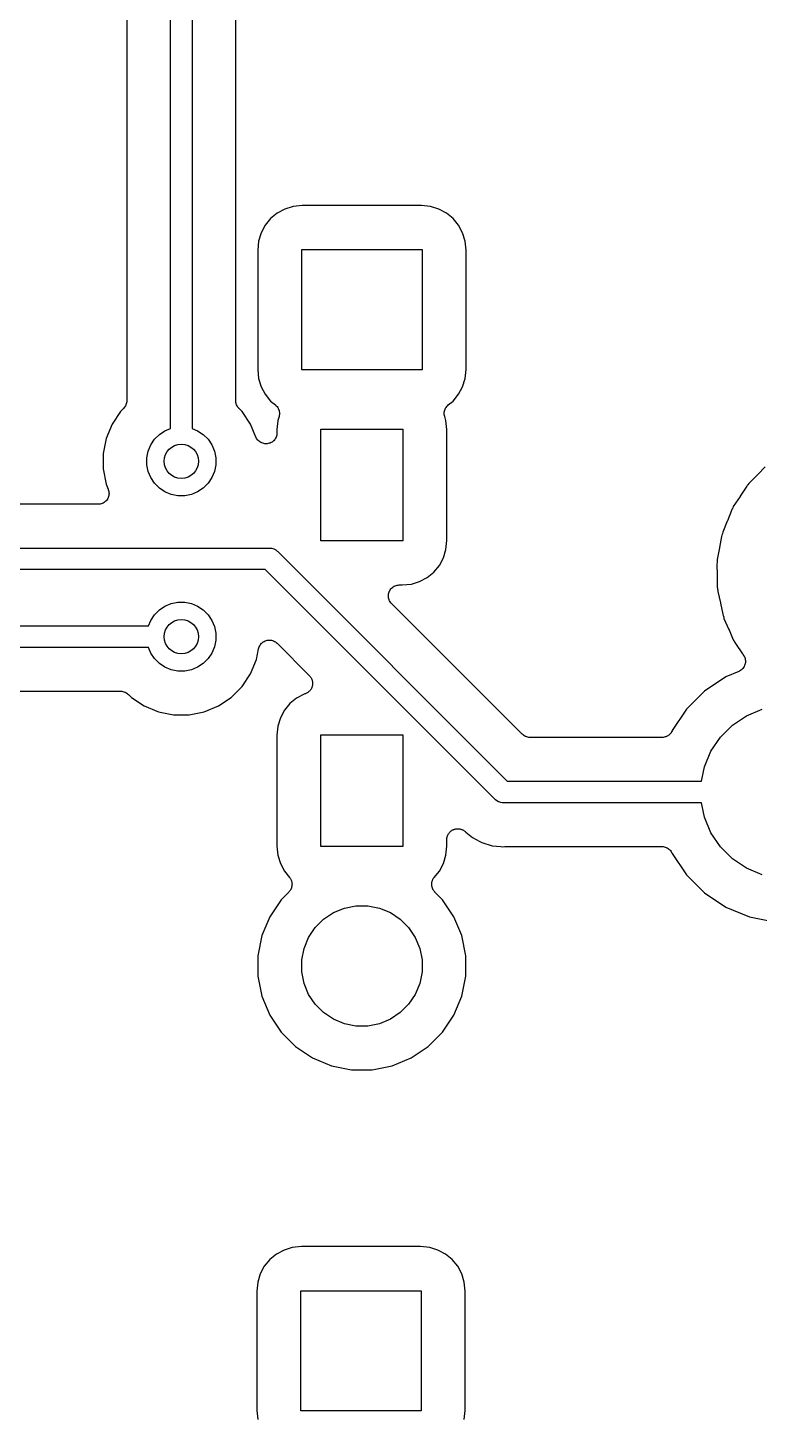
# Model space of a CAD drawing. Extents: x 1.13 to 10.46, y -5.5 to -3.29.
# Drawn here: x 9.43 to 9.764, y -5.053 to -4.419 of the extents above; entities that cross this region are included whole.
import ezdxf

# ---------------------------------------------------------------- set-up
doc = ezdxf.new("R2010")
doc.units = 0
doc.header["$MEASUREMENT"] = 0
doc.layers.add('BLACK', color=7, linetype='CONTINUOUS')

msp = doc.modelspace()

# ---------------------------------------------------------------- linework, layer by layer
at = {"layer": 'BLACK', "linetype": 'CONTINUOUS'}
for p, q in [((9.47521, -4.04338), (9.47521, -4.58921)), ((9.49521, -4.60191), (9.49521, -4.04215)), ((9.50505, -4.04395), (9.50505, -4.60191)), ((9.52505, -4.58921), (9.52505, -4.05431)), ((9.54401, -4.50343), (9.54097, -4.50593)), ((9.54749, -4.50157), (9.54401, -4.50343)), ((9.55126, -4.50043), (9.54749, -4.50157)), ((9.55542, -4.50002), (9.55126, -4.50043)), ((9.60993, -4.50002), (9.55542, -4.50002)), ((9.6141, -4.50043), (9.60993, -4.50002)), ((9.61787, -4.50157), (9.6141, -4.50043)), ((9.62134, -4.50343), (9.61787, -4.50157)), ((9.62439, -4.50593), (9.62134, -4.50343)), ((9.53847, -4.50897), (9.53661, -4.51245)), ((9.54097, -4.50593), (9.53847, -4.50897)), ((9.62689, -4.50897), (9.62439, -4.50593)), ((9.62874, -4.51245), (9.62689, -4.50897)), ((9.53547, -4.51622), (9.53506, -4.52038)), ((9.53661, -4.51245), (9.53547, -4.51622)), ((9.62989, -4.51622), (9.62874, -4.51245)), ((9.6303, -4.52038), (9.62989, -4.51622)), ((9.53506, -4.52038), (9.53506, -4.57489)), ((9.55518, -4.57514), (9.55518, -4.52014)), ((9.55518, -4.52014), (9.61018, -4.52014)), ((9.61018, -4.52014), (9.61018, -4.57514)), ((9.6303, -4.57489), (9.6303, -4.52038)), ((9.53506, -4.57489), (9.53547, -4.57906)), ((9.53547, -4.57906), (9.53661, -4.58283)), ((9.61018, -4.57514), (9.55518, -4.57514)), ((9.62874, -4.58283), (9.62989, -4.57906)), ((9.62989, -4.57906), (9.6303, -4.57489)), ((9.53661, -4.58283), (9.53847, -4.5863)), ((9.53847, -4.5863), (9.54097, -4.58935)), ((9.62439, -4.58935), (9.62689, -4.5863)), ((9.62689, -4.5863), (9.62874, -4.58283)), ((9.47374, -4.59274), (9.47236, -4.59413)), ((9.47403, -4.59239), (9.47374, -4.59274)), ((9.47433, -4.59203), (9.47403, -4.59239)), ((9.47434, -4.59201), (9.47433, -4.59203)), ((9.47436, -4.59199), (9.47434, -4.59201)), ((9.47458, -4.59158), (9.47436, -4.59199)), ((9.4748, -4.59118), (9.47458, -4.59158)), ((9.47481, -4.59115), (9.4748, -4.59118)), ((9.47482, -4.59113), (9.47481, -4.59115)), ((9.47496, -4.59069), (9.47482, -4.59113)), ((9.4751, -4.59025), (9.47496, -4.59069)), ((9.47511, -4.5902), (9.4751, -4.59022)), ((9.4751, -4.59022), (9.4751, -4.59025)), ((9.47515, -4.58974), (9.47511, -4.5902)), ((9.47521, -4.58928), (9.47515, -4.58974)), ((9.47521, -4.58921), (9.47521, -4.58922)), ((9.47521, -4.58922), (9.47521, -4.58923)), ((9.47521, -4.58923), (9.47521, -4.58923)), ((9.47521, -4.58923), (9.47521, -4.58928)), ((9.52509, -4.58967), (9.52505, -4.58921)), ((9.52513, -4.59013), (9.52509, -4.58967)), ((9.52514, -4.59015), (9.52513, -4.59013)), ((9.52514, -4.59018), (9.52514, -4.59015)), ((9.52528, -4.59062), (9.52514, -4.59018)), ((9.52541, -4.59107), (9.52528, -4.59062)), ((9.52542, -4.59109), (9.52541, -4.59107)), ((9.52543, -4.59111), (9.52542, -4.59109)), ((9.52564, -4.59152), (9.52543, -4.59111)), ((9.52586, -4.59193), (9.52564, -4.59152)), ((9.52587, -4.59195), (9.52586, -4.59193)), ((9.52588, -4.59198), (9.52587, -4.59195)), ((9.52618, -4.59233), (9.52588, -4.59198)), ((9.52646, -4.59269), (9.52618, -4.59233)), ((9.5265, -4.59273), (9.52646, -4.59269)), ((9.52651, -4.59274), (9.5265, -4.59273)), ((9.5265, -4.59273), (9.5265, -4.59273)), ((9.5265, -4.59273), (9.5265, -4.59273)), ((9.52789, -4.59413), (9.52651, -4.59274)), ((9.54097, -4.58935), (9.54319, -4.59117)), ((9.54319, -4.59117), (9.54321, -4.59119)), ((9.54321, -4.59119), (9.54321, -4.59119)), ((9.54321, -4.59119), (9.54321, -4.59119)), ((9.54321, -4.59119), (9.54324, -4.59121)), ((9.54324, -4.59121), (9.54357, -4.59155)), ((9.54357, -4.59155), (9.54389, -4.59188)), ((9.54389, -4.59188), (9.54391, -4.5919)), ((9.54391, -4.5919), (9.54392, -4.59191)), ((9.54392, -4.59191), (9.54418, -4.59231)), ((9.54418, -4.59231), (9.54443, -4.59269)), ((9.54443, -4.59269), (9.54444, -4.59271)), ((9.54444, -4.59271), (9.54445, -4.59273)), ((9.54445, -4.59273), (9.54463, -4.59316)), ((9.62075, -4.5931), (9.62093, -4.59267)), ((9.62093, -4.59267), (9.62095, -4.59265)), ((9.62095, -4.59265), (9.62096, -4.59263)), ((9.62096, -4.59263), (9.62122, -4.59225)), ((9.62122, -4.59225), (9.62148, -4.59186)), ((9.62148, -4.59186), (9.62149, -4.59184)), ((9.62149, -4.59184), (9.62151, -4.59183)), ((9.62151, -4.59183), (9.62184, -4.5915)), ((9.62184, -4.5915), (9.62217, -4.59117)), ((9.62217, -4.59117), (9.62439, -4.58935)), ((9.47236, -4.59413), (9.46845, -4.59998)), ((9.53181, -4.59998), (9.52789, -4.59413)), ((9.54427, -4.59824), (9.54386, -4.60241)), ((9.5448, -4.59649), (9.54427, -4.59824)), ((9.54463, -4.59316), (9.5448, -4.5936)), ((9.5448, -4.5936), (9.54481, -4.59362)), ((9.54489, -4.59603), (9.5448, -4.59649)), ((9.54481, -4.59362), (9.54482, -4.59364)), ((9.54482, -4.59364), (9.5449, -4.59409)), ((9.54499, -4.59557), (9.54489, -4.59603)), ((9.5449, -4.59409), (9.54499, -4.59455)), ((9.54499, -4.59455), (9.54499, -4.59458)), ((9.54499, -4.59458), (9.545, -4.5946)), ((9.545, -4.5946), (9.54499, -4.59506)), ((9.54499, -4.59506), (9.54499, -4.59553)), ((9.54499, -4.59553), (9.54499, -4.59555)), ((9.54499, -4.59555), (9.54499, -4.59557)), ((9.62036, -4.59499), (9.62037, -4.59453)), ((9.62036, -4.59546), (9.62036, -4.59499)), ((9.62036, -4.59548), (9.62036, -4.59546)), ((9.62036, -4.5955), (9.62036, -4.59548)), ((9.62045, -4.59596), (9.62036, -4.5955)), ((9.62037, -4.59448), (9.62047, -4.59403)), ((9.62037, -4.59451), (9.62037, -4.59448)), ((9.62037, -4.59453), (9.62037, -4.59451)), ((9.62054, -4.59642), (9.62045, -4.59596)), ((9.62047, -4.59403), (9.62056, -4.59357)), ((9.62055, -4.59646), (9.62054, -4.59642)), ((9.62056, -4.59649), (9.62055, -4.59646)), ((9.62055, -4.59646), (9.62055, -4.59646)), ((9.62055, -4.59646), (9.62055, -4.59646)), ((9.62056, -4.59357), (9.62057, -4.59355)), ((9.62109, -4.59824), (9.62056, -4.59649)), ((9.62057, -4.59353), (9.62075, -4.5931)), ((9.62057, -4.59355), (9.62057, -4.59353)), ((9.6215, -4.60241), (9.62109, -4.59824)), ((9.46845, -4.59998), (9.46575, -4.60649)), ((9.4879, -4.60687), (9.49009, -4.60468)), ((9.49009, -4.60468), (9.49267, -4.60296)), ((9.49267, -4.60296), (9.49521, -4.60191)), ((9.50505, -4.60191), (9.50759, -4.60296)), ((9.50759, -4.60296), (9.51017, -4.60468)), ((9.51017, -4.60468), (9.51236, -4.60687)), ((9.53424, -4.60584), (9.53181, -4.59998)), ((9.5436, -4.60545), (9.54345, -4.60589)), ((9.54375, -4.60497), (9.5436, -4.60545)), ((9.5438, -4.6045), (9.54375, -4.60496)), ((9.54375, -4.60496), (9.54375, -4.60497)), ((9.54375, -4.60497), (9.54375, -4.60497)), ((9.54385, -4.604), (9.5438, -4.6045)), ((9.54386, -4.60393), (9.54385, -4.604)), ((9.54386, -4.60241), (9.54386, -4.60393)), ((9.56398, -4.65335), (9.56398, -4.60217)), ((9.56398, -4.60217), (9.60138, -4.60217)), ((9.60138, -4.60217), (9.60138, -4.65335)), ((9.6215, -4.6531), (9.6215, -4.60241)), ((9.46575, -4.60649), (9.46438, -4.61339)), ((9.48498, -4.61232), (9.48617, -4.60945)), ((9.48617, -4.60945), (9.4879, -4.60687)), ((9.51236, -4.60687), (9.51408, -4.60945)), ((9.51408, -4.60945), (9.51527, -4.61232)), ((9.53447, -4.60627), (9.53424, -4.60584)), ((9.53469, -4.6067), (9.53447, -4.60627)), ((9.5347, -4.60671), (9.53469, -4.6067)), ((9.53469, -4.6067), (9.53469, -4.6067)), ((9.53499, -4.60707), (9.5347, -4.60671)), ((9.53531, -4.60745), (9.53499, -4.60707)), ((9.53531, -4.60746), (9.53531, -4.60745)), ((9.53568, -4.60776), (9.53531, -4.60746)), ((9.53531, -4.60746), (9.53531, -4.60746)), ((9.53606, -4.60808), (9.53568, -4.60776)), ((9.53607, -4.60808), (9.53606, -4.60808)), ((9.53606, -4.60808), (9.53606, -4.60808)), ((9.53648, -4.60831), (9.53607, -4.60808)), ((9.53692, -4.60854), (9.53648, -4.60831)), ((9.53693, -4.60854), (9.53692, -4.60854)), ((9.53692, -4.60854), (9.53692, -4.60854)), ((9.53737, -4.60868), (9.53693, -4.60854)), ((9.53785, -4.60883), (9.53737, -4.60868)), ((9.53786, -4.60883), (9.53785, -4.60883)), ((9.53785, -4.60883), (9.53785, -4.60883)), ((9.53833, -4.60888), (9.53786, -4.60883)), ((9.53882, -4.60893), (9.53833, -4.60888)), ((9.53883, -4.60893), (9.53882, -4.60893)), ((9.53882, -4.60893), (9.53882, -4.60893)), ((9.53931, -4.60889), (9.53883, -4.60893)), ((9.53979, -4.60884), (9.53931, -4.60889)), ((9.5398, -4.60884), (9.53979, -4.60884)), ((9.54026, -4.6087), (9.5398, -4.60884)), ((9.5398, -4.60884), (9.5398, -4.60884)), ((9.54073, -4.60857), (9.54026, -4.6087)), ((9.54074, -4.60856), (9.54073, -4.60856)), ((9.54073, -4.60856), (9.54073, -4.60857)), ((9.54115, -4.60834), (9.54074, -4.60856)), ((9.54159, -4.60811), (9.54115, -4.60834)), ((9.5416, -4.60811), (9.54159, -4.60811)), ((9.54196, -4.60782), (9.5416, -4.60811)), ((9.5416, -4.60811), (9.5416, -4.60811)), ((9.54235, -4.6075), (9.54196, -4.60782)), ((9.54236, -4.6075), (9.54235, -4.6075)), ((9.54267, -4.60713), (9.54236, -4.6075)), ((9.54236, -4.6075), (9.54236, -4.6075)), ((9.54298, -4.60676), (9.54267, -4.60713)), ((9.54299, -4.60675), (9.54298, -4.60675)), ((9.54298, -4.60675), (9.54298, -4.60676)), ((9.54322, -4.60633), (9.54299, -4.60675)), ((9.54345, -4.6059), (9.54322, -4.60633)), ((9.54345, -4.60589), (9.54345, -4.6059)), ((9.54345, -4.6059), (9.54345, -4.6059)), ((9.46438, -4.61339), (9.46438, -4.62043)), ((9.48438, -4.61536), (9.48498, -4.61232)), ((9.48438, -4.61846), (9.48438, -4.61536)), ((9.51527, -4.61232), (9.51588, -4.61536)), ((9.51588, -4.61536), (9.51588, -4.61846)), ((9.46438, -4.62043), (9.46575, -4.62734)), ((9.48498, -4.62151), (9.48438, -4.61846)), ((9.48617, -4.62437), (9.48498, -4.62151)), ((9.4879, -4.62695), (9.48617, -4.62437)), ((9.51408, -4.62437), (9.51236, -4.62695)), ((9.51527, -4.62151), (9.51408, -4.62437)), ((9.51588, -4.61846), (9.51527, -4.62151)), ((9.76352, -4.62312), (9.75951, -4.62713)), ((9.76355, -4.62309), (9.76352, -4.62312)), ((9.76358, -4.62306), (9.76355, -4.62309)), ((9.76363, -4.62301), (9.76358, -4.62306)), ((9.76698, -4.61945), (9.76363, -4.62301)), ((9.46575, -4.62734), (9.46672, -4.62968)), ((9.46672, -4.62968), (9.46674, -4.62972)), ((9.46674, -4.62972), (9.46674, -4.62972)), ((9.46674, -4.62972), (9.46674, -4.62972)), ((9.46674, -4.62972), (9.46675, -4.62974)), ((9.46675, -4.62974), (9.46688, -4.63021)), ((9.46688, -4.63021), (9.46701, -4.63066)), ((9.46701, -4.63066), (9.46701, -4.63067)), ((9.46701, -4.63067), (9.46702, -4.63068)), ((9.46702, -4.63068), (9.46706, -4.63116)), ((9.49009, -4.62915), (9.4879, -4.62695)), ((9.49267, -4.63087), (9.49009, -4.62915)), ((9.49553, -4.63206), (9.49267, -4.63087)), ((9.50759, -4.63087), (9.50472, -4.63206)), ((9.51017, -4.62915), (9.50759, -4.63087)), ((9.51236, -4.62695), (9.51017, -4.62915)), ((9.7583, -4.62867), (9.75565, -4.6329)), ((9.75864, -4.6283), (9.7583, -4.62867)), ((9.75888, -4.628), (9.75864, -4.6283)), ((9.75912, -4.62771), (9.75888, -4.628)), ((9.75916, -4.62765), (9.75912, -4.62771)), ((9.75951, -4.62713), (9.75916, -4.62765)), ((9.4621, -4.63659), (8.70916, -4.63659)), ((9.46257, -4.63655), (9.4621, -4.63659)), ((9.46305, -4.6365), (9.46257, -4.63655)), ((9.46306, -4.6365), (9.46305, -4.6365)), ((9.46307, -4.6365), (9.46306, -4.6365)), ((9.46353, -4.63636), (9.46307, -4.6365)), ((9.46398, -4.63622), (9.46353, -4.63636)), ((9.464, -4.63622), (9.46398, -4.63622)), ((9.46401, -4.63621), (9.464, -4.63622)), ((9.46443, -4.63599), (9.46401, -4.63621)), ((9.46485, -4.63577), (9.46443, -4.63599)), ((9.46486, -4.63576), (9.46485, -4.63577)), ((9.46487, -4.63576), (9.46486, -4.63576)), ((9.46524, -4.63545), (9.46487, -4.63576)), ((9.46561, -4.63516), (9.46524, -4.63545)), ((9.46562, -4.63515), (9.46561, -4.63516)), ((9.46563, -4.63514), (9.46562, -4.63515)), ((9.46593, -4.63478), (9.46563, -4.63514)), ((9.46623, -4.63441), (9.46593, -4.63478)), ((9.46624, -4.6344), (9.46623, -4.63441)), ((9.46625, -4.63439), (9.46624, -4.6344)), ((9.46647, -4.63397), (9.46625, -4.63439)), ((9.4667, -4.63355), (9.46647, -4.63397)), ((9.46671, -4.63354), (9.4667, -4.63355)), ((9.46685, -4.63307), (9.46671, -4.63353)), ((9.46671, -4.63353), (9.46671, -4.63354)), ((9.46699, -4.63262), (9.46685, -4.63307)), ((9.467, -4.63261), (9.46699, -4.63262)), ((9.46705, -4.63212), (9.467, -4.6326)), ((9.467, -4.6326), (9.467, -4.63261)), ((9.4671, -4.63165), (9.46705, -4.63212)), ((9.46706, -4.63116), (9.4671, -4.63163)), ((9.4671, -4.63163), (9.4671, -4.63164)), ((9.4671, -4.63164), (9.4671, -4.63165)), ((9.49858, -4.63266), (9.49553, -4.63206)), ((9.50168, -4.63266), (9.49858, -4.63266)), ((9.50472, -4.63206), (9.50168, -4.63266)), ((9.75557, -4.63302), (9.75247, -4.63766)), ((9.75559, -4.63299), (9.75557, -4.63302)), ((9.75562, -4.63295), (9.75559, -4.63299)), ((9.75565, -4.6329), (9.75562, -4.63295)), ((9.75158, -4.6394), (9.74977, -4.64417)), ((9.75186, -4.63896), (9.75158, -4.6394)), ((9.75203, -4.63862), (9.75186, -4.63896)), ((9.75221, -4.63829), (9.75203, -4.63862)), ((9.75224, -4.63822), (9.75221, -4.63829)), ((9.75247, -4.63766), (9.75224, -4.63822)), ((9.7475, -4.65001), (9.74738, -4.65037)), ((9.74751, -4.64994), (9.7475, -4.65001)), ((9.74763, -4.64936), (9.74751, -4.64994)), ((9.74972, -4.64431), (9.74763, -4.64936)), ((9.74973, -4.64427), (9.74972, -4.64431)), ((9.74975, -4.64423), (9.74973, -4.64427)), ((9.74977, -4.64417), (9.74975, -4.64423)), ((9.60138, -4.65335), (9.56398, -4.65335)), ((9.62109, -4.65727), (9.6215, -4.6531)), ((9.74623, -4.65638), (9.74622, -4.65645)), ((9.74709, -4.65124), (9.74623, -4.65638)), ((9.74728, -4.65074), (9.74709, -4.65124)), ((9.74738, -4.65037), (9.74728, -4.65074)), ((8.29677, -4.65659), (9.54029, -4.65659)), ((9.54029, -4.65659), (9.54053, -4.65657)), ((9.54053, -4.65657), (9.54077, -4.65659)), ((9.54077, -4.65659), (9.54077, -4.65659)), ((9.54077, -4.65659), (9.54149, -4.65666)), ((9.54149, -4.65666), (9.54242, -4.65694)), ((9.54242, -4.65694), (9.54327, -4.6574)), ((9.54327, -4.6574), (9.54402, -4.65802)), ((9.54402, -4.65802), (9.54418, -4.6582)), ((9.54418, -4.6582), (9.64916, -4.76319)), ((9.61809, -4.66451), (9.61994, -4.66104)), ((9.61994, -4.66104), (9.62109, -4.65727)), ((9.74516, -4.66242), (9.74511, -4.6628)), ((9.7462, -4.65653), (9.74516, -4.66178)), ((9.74516, -4.66178), (9.74516, -4.66235)), ((9.74516, -4.66235), (9.74516, -4.66242)), ((9.74622, -4.65645), (9.7462, -4.65649)), ((9.7462, -4.65649), (9.7462, -4.65653)), ((9.53849, -4.66643), (8.29497, -4.66643)), ((9.64347, -4.77142), (9.53849, -4.66643)), ((9.61254, -4.67006), (9.61559, -4.66756)), ((9.61559, -4.66756), (9.61809, -4.66451)), ((9.74509, -4.66318), (9.74499, -4.66373)), ((9.74499, -4.66373), (9.74516, -4.66906)), ((9.74511, -4.6628), (9.74509, -4.66318)), ((9.74516, -4.66906), (9.74516, -4.66913)), ((9.59566, -4.67566), (9.59597, -4.67528)), ((9.59597, -4.67528), (9.59627, -4.67492)), ((9.59627, -4.67492), (9.59628, -4.67491)), ((9.59628, -4.67491), (9.59629, -4.67491)), ((9.59629, -4.67491), (9.59666, -4.6746)), ((9.59666, -4.6746), (9.59703, -4.6743)), ((9.59703, -4.6743), (9.59704, -4.6743)), ((9.59704, -4.67429), (9.59747, -4.67407)), ((9.59704, -4.6743), (9.59704, -4.67429)), ((9.59747, -4.67407), (9.59789, -4.67384)), ((9.59789, -4.67384), (9.5979, -4.67384)), ((9.5979, -4.67384), (9.59791, -4.67384)), ((9.59791, -4.67384), (9.59836, -4.6737)), ((9.59836, -4.6737), (9.59883, -4.67356)), ((9.59883, -4.67356), (9.59883, -4.67356)), ((9.59883, -4.67356), (9.59884, -4.67356)), ((9.59884, -4.67356), (9.59932, -4.67351)), ((9.59932, -4.67351), (9.5998, -4.67347)), ((9.5998, -4.67347), (9.60113, -4.67347)), ((9.60113, -4.67347), (9.6053, -4.67306)), ((9.6053, -4.67306), (9.60907, -4.67191)), ((9.60907, -4.67191), (9.61254, -4.67006)), ((9.74516, -4.66913), (9.74515, -4.66917)), ((9.74515, -4.66917), (9.74516, -4.66921)), ((9.74516, -4.66921), (9.74516, -4.67444)), ((9.74516, -4.67444), (9.74526, -4.67498)), ((9.74526, -4.67498), (9.74528, -4.67505)), ((9.74528, -4.67505), (9.74531, -4.67543)), ((9.74531, -4.67543), (9.74536, -4.67581)), ((9.49553, -4.68197), (9.49858, -4.68137)), ((9.49858, -4.68137), (9.50168, -4.68137)), ((9.50168, -4.68137), (9.50472, -4.68197)), ((9.5948, -4.67842), (9.59485, -4.67794)), ((9.5948, -4.67843), (9.5948, -4.67842)), ((9.5948, -4.67842), (9.5948, -4.67842)), ((9.59484, -4.6789), (9.5948, -4.67843)), ((9.59488, -4.67939), (9.59484, -4.6789)), ((9.59485, -4.67794), (9.5949, -4.67746)), ((9.59488, -4.6794), (9.59488, -4.67939)), ((9.59489, -4.6794), (9.59488, -4.6794)), ((9.59502, -4.67986), (9.59489, -4.6794)), ((9.5949, -4.67744), (9.59504, -4.67699)), ((9.5949, -4.67745), (9.5949, -4.67744)), ((9.5949, -4.67746), (9.5949, -4.67745)), ((9.59515, -4.68032), (9.59502, -4.67986)), ((9.59504, -4.67699), (9.59519, -4.67653)), ((9.59516, -4.68033), (9.59515, -4.68032)), ((9.59516, -4.68034), (9.59516, -4.68033)), ((9.59538, -4.68076), (9.59516, -4.68034)), ((9.59519, -4.67651), (9.59542, -4.67609)), ((9.59519, -4.67652), (9.59519, -4.67651)), ((9.59519, -4.67653), (9.59519, -4.67652)), ((9.5956, -4.68119), (9.59538, -4.68076)), ((9.59542, -4.67609), (9.59565, -4.67567)), ((9.59561, -4.6812), (9.5956, -4.68119)), ((9.59561, -4.68121), (9.59561, -4.6812)), ((9.59591, -4.68158), (9.59561, -4.68121)), ((9.59565, -4.67567), (9.59566, -4.67566)), ((9.59566, -4.67566), (9.59566, -4.67566)), ((9.59621, -4.68195), (9.59591, -4.68158)), ((9.74536, -4.67581), (9.74538, -4.67639)), ((9.74538, -4.67639), (9.7466, -4.6817)), ((9.7466, -4.6817), (9.74661, -4.68177)), ((9.74661, -4.68177), (9.74662, -4.68181)), ((9.48617, -4.68965), (9.4879, -4.68707)), ((9.4879, -4.68707), (9.49009, -4.68488)), ((9.49009, -4.68488), (9.49267, -4.68316)), ((9.49267, -4.68316), (9.49553, -4.68197)), ((9.50472, -4.68197), (9.50759, -4.68316)), ((9.50759, -4.68316), (9.51017, -4.68488)), ((9.51017, -4.68488), (9.51236, -4.68707)), ((9.51236, -4.68707), (9.51408, -4.68965)), ((9.59622, -4.68197), (9.59621, -4.68195)), ((9.59626, -4.682), (9.59622, -4.68197)), ((9.59622, -4.68197), (9.59622, -4.68197)), ((9.59622, -4.68197), (9.59622, -4.68197)), ((9.65598, -4.74172), (9.59626, -4.682)), ((9.74662, -4.68181), (9.74663, -4.68185)), ((9.74663, -4.68185), (9.74763, -4.68686)), ((9.74763, -4.68686), (9.74783, -4.68735)), ((9.74783, -4.68735), (9.74786, -4.68742)), ((9.74786, -4.68742), (9.74796, -4.68778)), ((9.74796, -4.68778), (9.74808, -4.68814)), ((8.82983, -4.69219), (9.48512, -4.69219)), ((9.48512, -4.69219), (9.48617, -4.68965)), ((9.51408, -4.68965), (9.51527, -4.69252)), ((9.51527, -4.69252), (9.51588, -4.69556)), ((9.74808, -4.68814), (9.74822, -4.68873)), ((9.74822, -4.68873), (9.7505, -4.6938)), ((9.7505, -4.6938), (9.75053, -4.69386)), ((9.75053, -4.69386), (9.75054, -4.6939)), ((9.75054, -4.6939), (9.75056, -4.69394)), ((9.75056, -4.69394), (9.75247, -4.69856)), ((9.51588, -4.69866), (9.51527, -4.70171)), ((9.51588, -4.69556), (9.51588, -4.69866)), ((9.53625, -4.70084), (9.53656, -4.70047)), ((9.53656, -4.70047), (9.53686, -4.70011)), ((9.53686, -4.70011), (9.53687, -4.7001)), ((9.53687, -4.7001), (9.53725, -4.6998)), ((9.53687, -4.7001), (9.53687, -4.7001)), ((9.53725, -4.6998), (9.53762, -4.6995)), ((9.53762, -4.6995), (9.53763, -4.69949)), ((9.53763, -4.69949), (9.53764, -4.69948)), ((9.53764, -4.69948), (9.53806, -4.69926)), ((9.53806, -4.69926), (9.53848, -4.69904)), ((9.53848, -4.69904), (9.53849, -4.69904)), ((9.53849, -4.69904), (9.5385, -4.69903)), ((9.5385, -4.69903), (9.53896, -4.6989)), ((9.53896, -4.6989), (9.53942, -4.69876)), ((9.53942, -4.69876), (9.53943, -4.69876)), ((9.53943, -4.69876), (9.53944, -4.69876)), ((9.53944, -4.69876), (9.53991, -4.69872)), ((9.53991, -4.69872), (9.54039, -4.69867)), ((9.54039, -4.69867), (9.5404, -4.69867)), ((9.5404, -4.69867), (9.54041, -4.69867)), ((9.54041, -4.69867), (9.54088, -4.69872)), ((9.54088, -4.69872), (9.54136, -4.69877)), ((9.54136, -4.69877), (9.54137, -4.69877)), ((9.54137, -4.69877), (9.54138, -4.69877)), ((9.54138, -4.69877), (9.54184, -4.69892)), ((9.54184, -4.69892), (9.54229, -4.69905)), ((9.54229, -4.69905), (9.5423, -4.69906)), ((9.5423, -4.69906), (9.54231, -4.69906)), ((9.54231, -4.69906), (9.54274, -4.69929)), ((9.54274, -4.69929), (9.54315, -4.69952)), ((9.54315, -4.69952), (9.54316, -4.69952)), ((9.54316, -4.69952), (9.54317, -4.69953)), ((9.54317, -4.69953), (9.54354, -4.69983)), ((9.54354, -4.69983), (9.54391, -4.70013)), ((9.54391, -4.70013), (9.55871, -4.71494)), ((9.75247, -4.69856), (9.75276, -4.69899)), ((9.75276, -4.69899), (9.7528, -4.69904)), ((9.7528, -4.69904), (9.75297, -4.69938)), ((9.75297, -4.69938), (9.75316, -4.69971)), ((9.75316, -4.69971), (9.75342, -4.70028)), ((9.75342, -4.70028), (9.7567, -4.70489)), ((9.48512, -4.70203), (8.83162, -4.70203)), ((9.48617, -4.70457), (9.48512, -4.70203)), ((9.4879, -4.70715), (9.48617, -4.70457)), ((9.49009, -4.70935), (9.4879, -4.70715)), ((9.51236, -4.70715), (9.51017, -4.70935)), ((9.51408, -4.70457), (9.51236, -4.70715)), ((9.51527, -4.70171), (9.51408, -4.70457)), ((9.5345, -4.70754), (9.53547, -4.7027)), ((9.53547, -4.7027), (9.53548, -4.70265)), ((9.53548, -4.70263), (9.53563, -4.70217)), ((9.53548, -4.70265), (9.53548, -4.70263)), ((9.53548, -4.70265), (9.53548, -4.70265)), ((9.53548, -4.70265), (9.53548, -4.70265)), ((9.53563, -4.70217), (9.53577, -4.70172)), ((9.53577, -4.70171), (9.53578, -4.7017)), ((9.53577, -4.70172), (9.53577, -4.70171)), ((9.53578, -4.7017), (9.53601, -4.70127)), ((9.53601, -4.70127), (9.53623, -4.70086)), ((9.53623, -4.70086), (9.53624, -4.70085)), ((9.53624, -4.70085), (9.53625, -4.70084)), ((9.7567, -4.70489), (9.75674, -4.70494)), ((9.75674, -4.70494), (9.75676, -4.70498)), ((9.75676, -4.70498), (9.75678, -4.70501)), ((9.75678, -4.70501), (9.75721, -4.70565)), ((9.75721, -4.70565), (9.75723, -4.70568)), ((9.75723, -4.70568), (9.75723, -4.70568)), ((9.75723, -4.70568), (9.75723, -4.70568)), ((9.75723, -4.70568), (9.75725, -4.70571)), ((9.75725, -4.70571), (9.75747, -4.70613)), ((9.75747, -4.70613), (9.75768, -4.70654)), ((9.75768, -4.70654), (9.75769, -4.70656)), ((9.75769, -4.70656), (9.75769, -4.70657)), ((9.75769, -4.70657), (9.75783, -4.70703)), ((9.75783, -4.70703), (9.75796, -4.70748)), ((9.49267, -4.71107), (9.49009, -4.70935)), ((9.49553, -4.71226), (9.49267, -4.71107)), ((9.49858, -4.71286), (9.49553, -4.71226)), ((9.50168, -4.71286), (9.49858, -4.71286)), ((9.50472, -4.71226), (9.50168, -4.71286)), ((9.50759, -4.71107), (9.50472, -4.71226)), ((9.51017, -4.70935), (9.50759, -4.71107)), ((9.53181, -4.71405), (9.5345, -4.70754)), ((9.75496, -4.71304), (9.74904, -4.7155)), ((9.75538, -4.71282), (9.75496, -4.71304)), ((9.7558, -4.7126), (9.75538, -4.71282)), ((9.75581, -4.71259), (9.7558, -4.7126)), ((9.75582, -4.71259), (9.75581, -4.71259)), ((9.75619, -4.71228), (9.75582, -4.71259)), ((9.75656, -4.71199), (9.75619, -4.71228)), ((9.75657, -4.71198), (9.75656, -4.71199)), ((9.75658, -4.71197), (9.75657, -4.71198)), ((9.75688, -4.7116), (9.75658, -4.71197)), ((9.75718, -4.71124), (9.75688, -4.7116)), ((9.75719, -4.71123), (9.75718, -4.71124)), ((9.7572, -4.71121), (9.75719, -4.71123)), ((9.75743, -4.7108), (9.7572, -4.71121)), ((9.75765, -4.71038), (9.75743, -4.7108)), ((9.75766, -4.71037), (9.75765, -4.71038)), ((9.7578, -4.7099), (9.75766, -4.71035)), ((9.75766, -4.71035), (9.75766, -4.71037)), ((9.75794, -4.70945), (9.7578, -4.7099)), ((9.75795, -4.70944), (9.75794, -4.70945)), ((9.758, -4.70895), (9.75795, -4.70942)), ((9.75795, -4.70942), (9.75795, -4.70944)), ((9.75796, -4.70748), (9.75796, -4.7075)), ((9.75796, -4.7075), (9.75797, -4.70751)), ((9.75797, -4.70751), (9.75801, -4.70798)), ((9.75805, -4.70848), (9.758, -4.70895)), ((9.75801, -4.70798), (9.75805, -4.70845)), ((9.75805, -4.70845), (9.75805, -4.70847)), ((9.75805, -4.70847), (9.75805, -4.70848)), ((9.52789, -4.7199), (9.53181, -4.71405)), ((9.55871, -4.71494), (9.55876, -4.71499)), ((9.55876, -4.71499), (9.5589, -4.71517)), ((9.5589, -4.71517), (9.55907, -4.71534)), ((9.55907, -4.71534), (9.55921, -4.71555)), ((9.55921, -4.71555), (9.55937, -4.71575)), ((9.55937, -4.71575), (9.55947, -4.71596)), ((9.55947, -4.71596), (9.5596, -4.71615)), ((9.5596, -4.71615), (9.5597, -4.71639)), ((9.5597, -4.71639), (9.55982, -4.71662)), ((9.55982, -4.71662), (9.55988, -4.71684)), ((9.55988, -4.71684), (9.55997, -4.71706)), ((9.56, -4.71972), (9.55995, -4.71995)), ((9.55997, -4.71706), (9.56002, -4.71731)), ((9.56007, -4.7195), (9.56, -4.71972)), ((9.56002, -4.71731), (9.56009, -4.71755)), ((9.5601, -4.71924), (9.56007, -4.7195)), ((9.56009, -4.71755), (9.56011, -4.71779)), ((9.56015, -4.71899), (9.5601, -4.71924)), ((9.56011, -4.71779), (9.56015, -4.71801)), ((9.56015, -4.71801), (9.56015, -4.71827)), ((9.56015, -4.71827), (9.56017, -4.71853)), ((9.56017, -4.71853), (9.56015, -4.71876)), ((9.56015, -4.71876), (9.56015, -4.71899)), ((9.74904, -4.7155), (9.73932, -4.72199)), ((9.35651, -4.72203), (9.47242, -4.72203)), ((9.47242, -4.72203), (9.47244, -4.72203)), ((9.47244, -4.72203), (9.47244, -4.72203)), ((9.47244, -4.72203), (9.47244, -4.72203)), ((9.47244, -4.72203), (9.47249, -4.72204)), ((9.47249, -4.72204), (9.47295, -4.72209)), ((9.47295, -4.72209), (9.47341, -4.72213)), ((9.47341, -4.72213), (9.47344, -4.72214)), ((9.47344, -4.72214), (9.47346, -4.72214)), ((9.47346, -4.72214), (9.4739, -4.72228)), ((9.4739, -4.72228), (9.47434, -4.72242)), ((9.47434, -4.72242), (9.47437, -4.72243)), ((9.47437, -4.72243), (9.47439, -4.72244)), ((9.47439, -4.72244), (9.4748, -4.72266)), ((9.4748, -4.72266), (9.4752, -4.72288)), ((9.4752, -4.72288), (9.47522, -4.7229)), ((9.47522, -4.7229), (9.47525, -4.72291)), ((9.47525, -4.72291), (9.4756, -4.72321)), ((9.4756, -4.72321), (9.47596, -4.7235)), ((9.47596, -4.7235), (9.47734, -4.72488)), ((9.47734, -4.72488), (9.48319, -4.72879)), ((9.51706, -4.72879), (9.52292, -4.72488)), ((9.52292, -4.72488), (9.52789, -4.7199)), ((9.55281, -4.72522), (9.54977, -4.72772)), ((9.55629, -4.72336), (9.55281, -4.72522)), ((9.55663, -4.72326), (9.55629, -4.72336)), ((9.55684, -4.72317), (9.55663, -4.72326)), ((9.55706, -4.7231), (9.55684, -4.72317)), ((9.55729, -4.72298), (9.55706, -4.7231)), ((9.55753, -4.72289), (9.55729, -4.72298)), ((9.55772, -4.72276), (9.55753, -4.72289)), ((9.55793, -4.72265), (9.55772, -4.72276)), ((9.55813, -4.72249), (9.55793, -4.72265)), ((9.55834, -4.72235), (9.55813, -4.72249)), ((9.5585, -4.72218), (9.55834, -4.72235)), ((9.55868, -4.72203), (9.5585, -4.72218)), ((9.55885, -4.72184), (9.55868, -4.72203)), ((9.55903, -4.72166), (9.55885, -4.72184)), ((9.55916, -4.72146), (9.55903, -4.72166)), ((9.55931, -4.72128), (9.55916, -4.72146)), ((9.55943, -4.72106), (9.55931, -4.72128)), ((9.55958, -4.72085), (9.55943, -4.72106)), ((9.55966, -4.72063), (9.55958, -4.72085)), ((9.55978, -4.72043), (9.55966, -4.72063)), ((9.55985, -4.72018), (9.55978, -4.72043)), ((9.55995, -4.71995), (9.55985, -4.72018)), ((9.73932, -4.72199), (9.73105, -4.73026)), ((9.48319, -4.72879), (9.4897, -4.73149)), ((9.4897, -4.73149), (9.49661, -4.73286)), ((9.50365, -4.73286), (9.51055, -4.73149)), ((9.51055, -4.73149), (9.51706, -4.72879)), ((9.54727, -4.73076), (9.54541, -4.73424)), ((9.54977, -4.72772), (9.54727, -4.73076)), ((9.73105, -4.73026), (9.72455, -4.73999)), ((9.75852, -4.73322), (9.76568, -4.73025)), ((9.49661, -4.73286), (9.50365, -4.73286)), ((9.54427, -4.73801), (9.54386, -4.74217)), ((9.54541, -4.73424), (9.54427, -4.73801)), ((9.74658, -4.74301), (9.75207, -4.73753)), ((9.75207, -4.73753), (9.75852, -4.73322)), ((9.54386, -4.74217), (9.54386, -4.79286)), ((9.56398, -4.79311), (9.56398, -4.74193)), ((9.56398, -4.74193), (9.60138, -4.74193)), ((9.60138, -4.74193), (9.60138, -4.79311)), ((9.65634, -4.74202), (9.65598, -4.74172)), ((9.65669, -4.74231), (9.65634, -4.74202)), ((9.65672, -4.74233), (9.65669, -4.74231)), ((9.65674, -4.74234), (9.65672, -4.74233)), ((9.65714, -4.74256), (9.65674, -4.74234)), ((9.65755, -4.74278), (9.65714, -4.74256)), ((9.65757, -4.74279), (9.65755, -4.74278)), ((9.6576, -4.74281), (9.65757, -4.74279)), ((9.65804, -4.74294), (9.6576, -4.74281)), ((9.65848, -4.74308), (9.65804, -4.74294)), ((9.6585, -4.74308), (9.65848, -4.74308)), ((9.65853, -4.74309), (9.6585, -4.74308)), ((9.65899, -4.74314), (9.65853, -4.74309)), ((9.65945, -4.74319), (9.65899, -4.74314)), ((9.6595, -4.74319), (9.65945, -4.74319)), ((9.65952, -4.74319), (9.6595, -4.74319)), ((9.6595, -4.74319), (9.6595, -4.74319)), ((9.6595, -4.74319), (9.6595, -4.74319)), ((9.71989, -4.74319), (9.65952, -4.74319)), ((9.72035, -4.74314), (9.71989, -4.74319)), ((9.72081, -4.7431), (9.72035, -4.74314)), ((9.72083, -4.7431), (9.72081, -4.7431)), ((9.72086, -4.74309), (9.72083, -4.7431)), ((9.7213, -4.74296), (9.72086, -4.74309)), ((9.72175, -4.74283), (9.7213, -4.74296)), ((9.72177, -4.74282), (9.72175, -4.74283)), ((9.72179, -4.74281), (9.72177, -4.74282)), ((9.7222, -4.74259), (9.72179, -4.74281)), ((9.72262, -4.74238), (9.7222, -4.74259)), ((9.72263, -4.74236), (9.72262, -4.74238)), ((9.72265, -4.74235), (9.72263, -4.74236)), ((9.72302, -4.74206), (9.72265, -4.74235)), ((9.72338, -4.74177), (9.72302, -4.74206)), ((9.72339, -4.74175), (9.72338, -4.74177)), ((9.72341, -4.74174), (9.72339, -4.74175)), ((9.72371, -4.74138), (9.72341, -4.74174)), ((9.72401, -4.74102), (9.72371, -4.74138)), ((9.72402, -4.741), (9.72401, -4.74102)), ((9.72403, -4.74098), (9.72402, -4.741)), ((9.72425, -4.74057), (9.72403, -4.74098)), ((9.72448, -4.74017), (9.72425, -4.74057)), ((9.72449, -4.74013), (9.72448, -4.74017)), ((9.7245, -4.74013), (9.72449, -4.74013)), ((9.72449, -4.74013), (9.72449, -4.74013)), ((9.72455, -4.73999), (9.7245, -4.7401)), ((9.7245, -4.7401), (9.7245, -4.74013)), ((9.74228, -4.74946), (9.74658, -4.74301)), ((9.73931, -4.75663), (9.74228, -4.74946)), ((9.738, -4.76319), (9.73931, -4.75663)), ((9.64916, -4.76319), (9.738, -4.76319)), ((9.64363, -4.77161), (9.64347, -4.77142)), ((9.64382, -4.77176), (9.64363, -4.77161)), ((9.64438, -4.77222), (9.64382, -4.77176)), ((9.64382, -4.77176), (9.64382, -4.77176)), ((9.64515, -4.77263), (9.64438, -4.77222)), ((9.64523, -4.77268), (9.64515, -4.77263)), ((9.64616, -4.77296), (9.64523, -4.77268)), ((9.64688, -4.77303), (9.64616, -4.77296)), ((9.64712, -4.77306), (9.64688, -4.77303)), ((9.64688, -4.77303), (9.64688, -4.77303)), ((9.64737, -4.77303), (9.64712, -4.77306)), ((9.738, -4.77303), (9.64737, -4.77303)), ((9.73931, -4.77959), (9.738, -4.77303)), ((9.74228, -4.78676), (9.73931, -4.77959)), ((9.6215, -4.78982), (9.62153, -4.78959)), ((9.62153, -4.78935), (9.62158, -4.7891)), ((9.62153, -4.78959), (9.62153, -4.78935)), ((9.62158, -4.7891), (9.62161, -4.78885)), ((9.62161, -4.78885), (9.62168, -4.78863)), ((9.62168, -4.78863), (9.62173, -4.7884)), ((9.62173, -4.7884), (9.62183, -4.78816)), ((9.62183, -4.78816), (9.6219, -4.78792)), ((9.6219, -4.78792), (9.62202, -4.78772)), ((9.62202, -4.78772), (9.62211, -4.7875)), ((9.62211, -4.7875), (9.62225, -4.78729)), ((9.62225, -4.78729), (9.62237, -4.78707)), ((9.62237, -4.78707), (9.62252, -4.78689)), ((9.62252, -4.78689), (9.62266, -4.78669)), ((9.62266, -4.78669), (9.62284, -4.78651)), ((9.62284, -4.78651), (9.623, -4.78632)), ((9.623, -4.78632), (9.62318, -4.78617)), ((9.62318, -4.78617), (9.62335, -4.78601)), ((9.62335, -4.78601), (9.62356, -4.78587)), ((9.62356, -4.78587), (9.62376, -4.78571)), ((9.62376, -4.78571), (9.62397, -4.7856)), ((9.62397, -4.7856), (9.62416, -4.78547)), ((9.62416, -4.78547), (9.6244, -4.78537)), ((9.6244, -4.78537), (9.62463, -4.78525)), ((9.62463, -4.78525), (9.62485, -4.78519)), ((9.62485, -4.78519), (9.62507, -4.7851)), ((9.62507, -4.7851), (9.62532, -4.78505)), ((9.62532, -4.78505), (9.62556, -4.78498)), ((9.62556, -4.78498), (9.6258, -4.78496)), ((9.6258, -4.78496), (9.62603, -4.78491)), ((9.62603, -4.78491), (9.62628, -4.78491)), ((9.62628, -4.78491), (9.62653, -4.78489)), ((9.62653, -4.78489), (9.62677, -4.78492)), ((9.62677, -4.78492), (9.627, -4.78492)), ((9.627, -4.78492), (9.62725, -4.78497)), ((9.62725, -4.78497), (9.6275, -4.78499)), ((9.6275, -4.78499), (9.62773, -4.78506)), ((9.62773, -4.78506), (9.62796, -4.78511)), ((9.62796, -4.78511), (9.62819, -4.78521)), ((9.62819, -4.78521), (9.62844, -4.78528)), ((9.62844, -4.78528), (9.62864, -4.78539)), ((9.62864, -4.78539), (9.62886, -4.78548)), ((9.62886, -4.78548), (9.62907, -4.78562)), ((9.62907, -4.78562), (9.62929, -4.78575)), ((9.62929, -4.78575), (9.62948, -4.7859)), ((9.62948, -4.7859), (9.62967, -4.78603)), ((9.62967, -4.78603), (9.63018, -4.78644)), ((9.63018, -4.78644), (9.63018, -4.78644)), ((9.63018, -4.78644), (9.63321, -4.78893)), ((9.63321, -4.78893), (9.63657, -4.79073)), ((9.74658, -4.79321), (9.74228, -4.78676)), ((9.54386, -4.79286), (9.54427, -4.79703)), ((9.60138, -4.79311), (9.56398, -4.79311)), ((9.62109, -4.79703), (9.6215, -4.79286)), ((9.6215, -4.78989), (9.6215, -4.78982)), ((9.6215, -4.79286), (9.6215, -4.78989)), ((9.63657, -4.79073), (9.63754, -4.79125)), ((9.63754, -4.79125), (9.64224, -4.79267)), ((9.64224, -4.79267), (9.64614, -4.79306)), ((9.64614, -4.79306), (9.64615, -4.79306)), ((9.64615, -4.79306), (9.64712, -4.79315)), ((9.64712, -4.79315), (9.6481, -4.79306)), ((9.6481, -4.79306), (9.64817, -4.79305)), ((9.64817, -4.79305), (9.64838, -4.79305)), ((9.64838, -4.79305), (9.64859, -4.79303)), ((9.64859, -4.79303), (9.71989, -4.79303)), ((9.71989, -4.79303), (9.71991, -4.79303)), ((9.71991, -4.79303), (9.71991, -4.79303)), ((9.71991, -4.79303), (9.71991, -4.79303)), ((9.71991, -4.79303), (9.71996, -4.79303)), ((9.71996, -4.79303), (9.72042, -4.79308)), ((9.72042, -4.79308), (9.72088, -4.79313)), ((9.72088, -4.79313), (9.7209, -4.79314)), ((9.7209, -4.79314), (9.72093, -4.79314)), ((9.72093, -4.79314), (9.72137, -4.79328)), ((9.72137, -4.79328), (9.72181, -4.79342)), ((9.72181, -4.79342), (9.72183, -4.79343)), ((9.72183, -4.79343), (9.72186, -4.79344)), ((9.72186, -4.79344), (9.72226, -4.79366)), ((9.72226, -4.79366), (9.72267, -4.79388)), ((9.72267, -4.79388), (9.72269, -4.7939)), ((9.72269, -4.7939), (9.72271, -4.79391)), ((9.72271, -4.79391), (9.72307, -4.7942)), ((9.72307, -4.7942), (9.72343, -4.7945)), ((9.72343, -4.7945), (9.72344, -4.79452)), ((9.72344, -4.79452), (9.72346, -4.79453)), ((9.72346, -4.79453), (9.72375, -4.7949)), ((9.72375, -4.7949), (9.72405, -4.79526)), ((9.72405, -4.79526), (9.72406, -4.79528)), ((9.72406, -4.79528), (9.72407, -4.79529)), ((9.72407, -4.79529), (9.72429, -4.79571)), ((9.72429, -4.79571), (9.7245, -4.79612)), ((9.75207, -4.79869), (9.74658, -4.79321)), ((9.54427, -4.79703), (9.54541, -4.8008)), ((9.54541, -4.8008), (9.54727, -4.80428)), ((9.61809, -4.80428), (9.61994, -4.8008)), ((9.61994, -4.8008), (9.62109, -4.79703)), ((9.7245, -4.79612), (9.72455, -4.79623)), ((9.72455, -4.79623), (9.73105, -4.80596)), ((9.75852, -4.803), (9.75207, -4.79869)), ((9.54727, -4.80428), (9.54962, -4.80714)), ((9.54962, -4.80714), (9.54966, -4.8072)), ((9.54966, -4.8072), (9.54979, -4.80739)), ((9.54979, -4.80739), (9.54993, -4.80756)), ((9.54993, -4.80756), (9.55005, -4.80779)), ((9.55005, -4.80779), (9.55019, -4.80802)), ((9.55019, -4.80802), (9.55028, -4.80823)), ((9.55028, -4.80823), (9.55038, -4.80843)), ((9.55038, -4.80843), (9.55046, -4.80868)), ((9.61482, -4.80885), (9.61492, -4.80861)), ((9.61492, -4.80861), (9.615, -4.80836)), ((9.615, -4.80836), (9.61511, -4.80816)), ((9.61511, -4.80816), (9.61519, -4.80795)), ((9.61519, -4.80795), (9.61534, -4.80773)), ((9.61534, -4.80773), (9.61546, -4.8075)), ((9.61546, -4.8075), (9.61561, -4.80733)), ((9.61561, -4.80733), (9.61573, -4.80714)), ((9.61573, -4.80714), (9.61809, -4.80428)), ((9.73105, -4.80596), (9.73932, -4.81423)), ((9.76568, -4.80597), (9.75852, -4.803)), ((9.54929, -4.81385), (9.54578, -4.81736)), ((9.54943, -4.81368), (9.54929, -4.81385)), ((9.54959, -4.81352), (9.54943, -4.81368)), ((9.54974, -4.8133), (9.54959, -4.81352)), ((9.54991, -4.8131), (9.54974, -4.8133)), ((9.55002, -4.8129), (9.54991, -4.8131)), ((9.55014, -4.81271), (9.55002, -4.8129)), ((9.55025, -4.81247), (9.55014, -4.81271)), ((9.55037, -4.81224), (9.55025, -4.81247)), ((9.55044, -4.81202), (9.55037, -4.81224)), ((9.55052, -4.81181), (9.55044, -4.81202)), ((9.55046, -4.80868), (9.55056, -4.80892)), ((9.55058, -4.81155), (9.55052, -4.81181)), ((9.55056, -4.80892), (9.5506, -4.80914)), ((9.55066, -4.8113), (9.55058, -4.81155)), ((9.5506, -4.80914), (9.55066, -4.80936)), ((9.55066, -4.80936), (9.55069, -4.80962)), ((9.55068, -4.81108), (9.55066, -4.8113)), ((9.55072, -4.81086), (9.55068, -4.81108)), ((9.55069, -4.80962), (9.55074, -4.80988)), ((9.55073, -4.81059), (9.55072, -4.81086)), ((9.55074, -4.80988), (9.55073, -4.81011)), ((9.55073, -4.81011), (9.55075, -4.81033)), ((9.55075, -4.81033), (9.55073, -4.81059)), ((9.6146, -4.81026), (9.61462, -4.81004)), ((9.61462, -4.81052), (9.6146, -4.81026)), ((9.61462, -4.81004), (9.61463, -4.80981)), ((9.61462, -4.81079), (9.61462, -4.81052)), ((9.61467, -4.81101), (9.61462, -4.81079)), ((9.61463, -4.80981), (9.61468, -4.80955)), ((9.61469, -4.81123), (9.61467, -4.81101)), ((9.61468, -4.80955), (9.61471, -4.80929)), ((9.61476, -4.81149), (9.61469, -4.81123)), ((9.61471, -4.80929), (9.61477, -4.80908)), ((9.61481, -4.81174), (9.61476, -4.81149)), ((9.61477, -4.80908), (9.61482, -4.80885)), ((9.61489, -4.81195), (9.61481, -4.81174)), ((9.61496, -4.81217), (9.61489, -4.81195)), ((9.61508, -4.8124), (9.61496, -4.81217)), ((9.61518, -4.81265), (9.61508, -4.8124)), ((9.6153, -4.81284), (9.61518, -4.81265)), ((9.61541, -4.81304), (9.6153, -4.81284)), ((9.61557, -4.81324), (9.61541, -4.81304)), ((9.61572, -4.81346), (9.61557, -4.81324)), ((9.61587, -4.81362), (9.61572, -4.81346)), ((9.61602, -4.8138), (9.61587, -4.81362)), ((9.61606, -4.81385), (9.61602, -4.8138)), ((9.61957, -4.81736), (9.61606, -4.81385)), ((9.73932, -4.81423), (9.74904, -4.82072)), ((9.54578, -4.81736), (9.54058, -4.82514)), ((9.56965, -4.82327), (9.57466, -4.82119)), ((9.57466, -4.82119), (9.57997, -4.82014)), ((9.57997, -4.82014), (9.58539, -4.82014)), ((9.58539, -4.82014), (9.5907, -4.82119)), ((9.5907, -4.82119), (9.5957, -4.82327)), ((9.62477, -4.82514), (9.61957, -4.81736)), ((9.74904, -4.82072), (9.75985, -4.8252)), ((9.54058, -4.82514), (9.537, -4.83378)), ((9.56132, -4.83011), (9.56515, -4.82628)), ((9.56515, -4.82628), (9.56965, -4.82327)), ((9.5957, -4.82327), (9.60021, -4.82628)), ((9.60021, -4.82628), (9.60404, -4.83011)), ((9.62835, -4.83378), (9.62477, -4.82514)), ((9.75985, -4.8252), (9.77132, -4.82748)), ((9.537, -4.83378), (9.53518, -4.84296)), ((9.55831, -4.83461), (9.56132, -4.83011)), ((9.60404, -4.83011), (9.60705, -4.83461)), ((9.63018, -4.84296), (9.62835, -4.83378)), ((9.55518, -4.84493), (9.55623, -4.83962)), ((9.55623, -4.83962), (9.55831, -4.83461)), ((9.60705, -4.83461), (9.60912, -4.83962)), ((9.60912, -4.83962), (9.61018, -4.84493)), ((9.53518, -4.84296), (9.53518, -4.85232)), ((9.55518, -4.85035), (9.55518, -4.84493)), ((9.61018, -4.84493), (9.61018, -4.85035)), ((9.63018, -4.85232), (9.63018, -4.84296)), ((9.53518, -4.85232), (9.537, -4.86149)), ((9.55623, -4.85566), (9.55518, -4.85035)), ((9.61018, -4.85035), (9.60912, -4.85566)), ((9.62835, -4.86149), (9.63018, -4.85232)), ((9.55831, -4.86066), (9.55623, -4.85566)), ((9.60912, -4.85566), (9.60705, -4.86066)), ((9.537, -4.86149), (9.54058, -4.87014)), ((9.56132, -4.86517), (9.55831, -4.86066)), ((9.56515, -4.869), (9.56132, -4.86517)), ((9.60404, -4.86517), (9.60021, -4.869)), ((9.60705, -4.86066), (9.60404, -4.86517)), ((9.62477, -4.87014), (9.62835, -4.86149)), ((9.54058, -4.87014), (9.54578, -4.87792)), ((9.56965, -4.87201), (9.56515, -4.869)), ((9.57466, -4.87408), (9.56965, -4.87201)), ((9.5957, -4.87201), (9.5907, -4.87408)), ((9.60021, -4.869), (9.5957, -4.87201)), ((9.61957, -4.87792), (9.62477, -4.87014)), ((9.54578, -4.87792), (9.5524, -4.88453)), ((9.57997, -4.87514), (9.57466, -4.87408)), ((9.58539, -4.87514), (9.57997, -4.87514)), ((9.5907, -4.87408), (9.58539, -4.87514)), ((9.61296, -4.88453), (9.61957, -4.87792)), ((9.5524, -4.88453), (9.56018, -4.88973)), ((9.60518, -4.88973), (9.61296, -4.88453)), ((9.56018, -4.88973), (9.56882, -4.89331)), ((9.59653, -4.89331), (9.60518, -4.88973)), ((9.56882, -4.89331), (9.578, -4.89514)), ((9.578, -4.89514), (9.58736, -4.89514)), ((9.58736, -4.89514), (9.59653, -4.89331)), ((9.54362, -4.97941), (9.54057, -4.98191)), ((9.54709, -4.97755), (9.54362, -4.97941)), ((9.55086, -4.97641), (9.54709, -4.97755)), ((9.55503, -4.976), (9.55086, -4.97641)), ((9.60954, -4.976), (9.55503, -4.976)), ((9.6137, -4.97641), (9.60954, -4.976)), ((9.61747, -4.97755), (9.6137, -4.97641)), ((9.62095, -4.97941), (9.61747, -4.97755)), ((9.62399, -4.98191), (9.62095, -4.97941)), ((9.53807, -4.98496), (9.53622, -4.98843)), ((9.54057, -4.98191), (9.53807, -4.98496)), ((9.62649, -4.98496), (9.62399, -4.98191)), ((9.62835, -4.98843), (9.62649, -4.98496)), ((9.53507, -4.9922), (9.53466, -4.99637)), ((9.53622, -4.98843), (9.53507, -4.9922)), ((9.62949, -4.9922), (9.62835, -4.98843)), ((9.6299, -4.99637), (9.62949, -4.9922)), ((9.53466, -4.99637), (9.53466, -5.05088)), ((9.55478, -5.05112), (9.55478, -4.99612)), ((9.55478, -4.99612), (9.60978, -4.99612)), ((9.60978, -4.99612), (9.60978, -5.05112)), ((9.6299, -5.05088), (9.6299, -4.99637)), ((9.53466, -5.05088), (9.53507, -5.05504)), ((9.60978, -5.05112), (9.55478, -5.05112)), ((9.62949, -5.05504), (9.6299, -5.05088))]:
    msp.add_line(p, q, dxfattribs=at)
at = {"layer": 'BLACK'}
for centre in [(9.50013, -4.61691), (9.50013, -4.69711)]:
    msp.add_circle(centre, 0.00787, dxfattribs=at)

doc.saveas('drawing.dxf')
